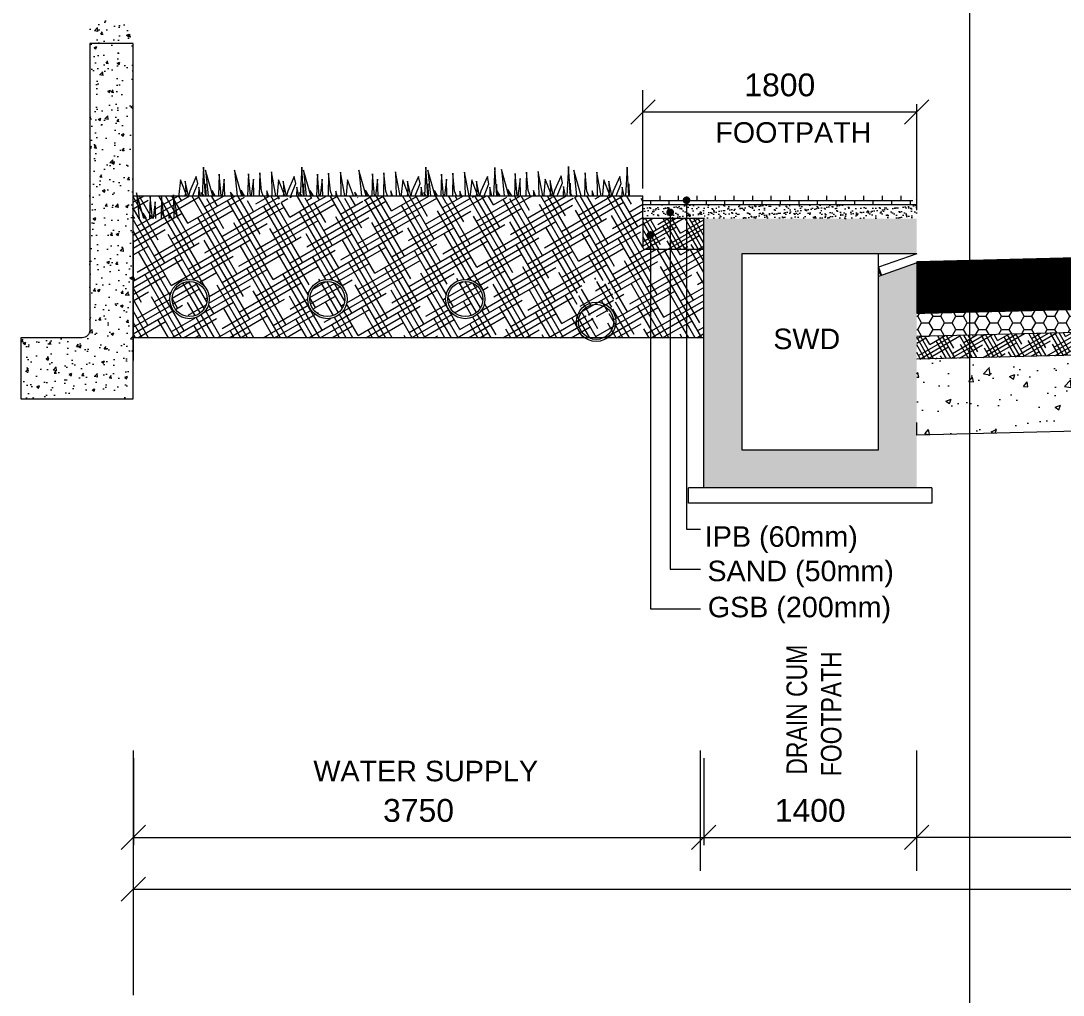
# Model space of a CAD drawing. Header units: inches. Extents: x 1863003 to 1881330, y 133141 to 515800.
# Drawn here: x 1863003 to 1869855, y 455937 to 462344 of the extents above; entities that cross this region are included whole.
import ezdxf

# ---------------------------------------------------------------- set-up
doc = ezdxf.new("R2010")
doc.units = ezdxf.units.IN
doc.header["$MEASUREMENT"] = 0
doc.layers.get('0').update_dxf_attribs({"color": 4, "linetype": 'ELEC_LINE', "lineweight": 13})
doc.layers.get('Defpoints').update_dxf_attribs({"lineweight": 13})
for name, color, linetype, lineweight in [('DIM', 7, 'Continuous', 13), ('DIMEN', 7, 'Continuous', 13), ('HATCH', 252, 'Continuous', 13)]:
    doc.layers.add(name, color=color, linetype=linetype, lineweight=lineweight)
doc.styles.add('ARIAL', font='arial.ttf')
doc.styles.get("Standard").update_dxf_attribs({"font": 'romans.shx'})
doc.linetypes.add('ELEC_LINE', pattern='A,12.7,-5.08,["EL",Standard,S=2.54,R=0,X=-2.54,Y=-1.27],-5.08', length=22.86)
doc.dimstyles.get("Standard").update_dxf_attribs({"dimtxt": 180, "dimasz": 160, "dimexe": 50, "dimexo": 50, "dimgap": 100, "dimtad": 1, "dimdec": 0, "dimzin": 0, "dimdsep": 46, "dimtxsty": 'ARIAL', "dimcen": 0.09, "dimclrd": 256, "dimclre": 256, "dimclrt": 256, "dimadec": 0, "dimazin": 0, "dimtm": 1e-09, "dimtfac": 1, "dimtdec": 0, "dimtofl": 0, "dimtmove": 0, "dimatfit": 3, "dimfxl": 0, "dimtolj": 1, "dimtzin": 0, "dimlwd": 9, "dimlwe": -1, "dimarcsym": 0})

# ---------------------------------------------------------------- blocks, each defined once
blk = doc.blocks.new('_Oblique')
at = {"color": 0, "linetype": 'ByBlock', "lineweight": -2}
blk.add_line((-0.5, -0.5), (0.5, 0.5), dxfattribs=at)
blk = doc.blocks.new('*D35')
at = {"layer": 'Defpoints', "color": 0, "ltscale": 0.02}
for p in [(1868892.303417261, 456973.8909957854), (1868892.303417261, 456973.8909957854), (1875892.303417261, 456973.8909957854)]:
    blk.add_point(p, dxfattribs=at)
at = {"layer": 'DIMEN', "lineweight": 9, "ltscale": 0.02}
blk.add_line((1875892.303417261, 456973.8909957854), (1868892.303417261, 456973.8909957854), dxfattribs=at)
at = {"layer": 'DIMEN', "lineweight": 9, "ltscale": 0.02, "xscale": 160, "yscale": 160, "zscale": 160, "rotation": 180}
blk.add_blockref('_Oblique', (1868892.303417261, 456973.8909957854), dxfattribs=at)
at = {"layer": 'DIMEN', "lineweight": 9, "ltscale": 0.02, "xscale": 160, "yscale": 160, "zscale": 160}
blk.add_blockref('_Oblique', (1875892.303417261, 456973.8909957854), dxfattribs=at)
at = {"layer": 'DIMEN', "ltscale": 0.02, "insert": (1872392.303417261, 457150.4769439436), "char_height": 150, "attachment_point": 5, "style": 'ARIAL'}
blk.add_mtext('\\A1;7000', dxfattribs=at)
blk = doc.blocks.new('*D36')
at = {"layer": 'Defpoints', "color": 0, "ltscale": 0.02}
for p in [(1867492.303417261, 456973.8909957854), (1868892.303417261, 456973.8909957854), (1868892.303417261, 456973.8909957854)]:
    blk.add_point(p, dxfattribs=at)
at = {"layer": 'DIMEN', "lineweight": 9, "ltscale": 0.02}
blk.add_line((1867492.303417261, 456973.8909957854), (1868892.303417261, 456973.8909957854), dxfattribs=at)
at = {"layer": 'DIMEN', "lineweight": 9, "ltscale": 0.02, "xscale": 160, "yscale": 160, "zscale": 160, "rotation": 180}
blk.add_blockref('_Oblique', (1867492.303417261, 456973.8909957854), dxfattribs=at)
at = {"layer": 'DIMEN', "lineweight": 9, "ltscale": 0.02, "xscale": 160, "yscale": 160, "zscale": 160}
blk.add_blockref('_Oblique', (1868892.303417261, 456973.8909957854), dxfattribs=at)
at = {"layer": 'DIMEN', "ltscale": 0.02, "insert": (1868192.303417261, 457150.4769439436), "char_height": 150, "attachment_point": 5, "style": 'ARIAL'}
blk.add_mtext('\\A1;1400', dxfattribs=at)
blk = doc.blocks.new('*D37')
at = {"layer": 'Defpoints', "color": 0, "ltscale": 0.02}
for p in [(1879742.303417261, 456633.6114051742), (1863742.303417261, 456456.0022646558), (1879742.303417261, 456456.0022646558)]:
    blk.add_point(p, dxfattribs=at)
at = {"layer": 'DIMEN', "ltscale": 0.02}
for p, q in [((1863742.303417261, 456506.0022646558), (1863742.303417261, 456683.6114051742)), ((1879742.303417261, 456506.0022646558), (1879742.303417261, 456683.6114051742))]:
    blk.add_line(p, q, dxfattribs=at)
at = {"layer": 'DIMEN', "lineweight": 9, "ltscale": 0.02}
blk.add_line((1863742.303417261, 456633.6114051742), (1879742.303417261, 456633.6114051742), dxfattribs=at)
at = {"layer": 'DIMEN', "lineweight": 9, "ltscale": 0.02, "xscale": 160, "yscale": 160, "zscale": 160, "rotation": 180}
blk.add_blockref('_Oblique', (1863742.303417261, 456633.6114051742), dxfattribs=at)
at = {"layer": 'DIMEN', "lineweight": 9, "ltscale": 0.02, "xscale": 160, "yscale": 160, "zscale": 160}
blk.add_blockref('_Oblique', (1879742.303417261, 456633.6114051742), dxfattribs=at)
at = {"layer": 'DIMEN', "ltscale": 0.02, "insert": (1872392.303417261, 456811.2205456926), "char_height": 150, "attachment_point": 5, "style": 'ARIAL'}
blk.add_mtext('\\A1;16000 ROW', dxfattribs=at)
blk = doc.blocks.new('*D41')
at = {"layer": 'Defpoints', "color": 0, "ltscale": 0.02}
for p in [(1863742.303417261, 457546.048508381), (1867492.303417261, 457546.048508381), (1867492.303417261, 456973.8909957854)]:
    blk.add_point(p, dxfattribs=at)
at = {"layer": 'DIMEN', "ltscale": 0.02}
for p, q in [((1863742.303417261, 457496.048508381), (1863742.303417261, 456923.8909957854)), ((1867492.303417261, 457496.048508381), (1867492.303417261, 456923.8909957854))]:
    blk.add_line(p, q, dxfattribs=at)
at = {"layer": 'DIMEN', "lineweight": 9, "ltscale": 0.02}
blk.add_line((1863742.303417261, 456973.8909957854), (1867492.303417261, 456973.8909957854), dxfattribs=at)
at = {"layer": 'DIMEN', "lineweight": 9, "ltscale": 0.02, "xscale": 160, "yscale": 160, "zscale": 160, "rotation": 180}
blk.add_blockref('_Oblique', (1863742.303417261, 456973.8909957854), dxfattribs=at)
at = {"layer": 'DIMEN', "lineweight": 9, "ltscale": 0.02, "xscale": 160, "yscale": 160, "zscale": 160}
blk.add_blockref('_Oblique', (1867492.303417261, 456973.8909957854), dxfattribs=at)
at = {"layer": 'DIMEN', "ltscale": 0.02, "insert": (1865617.303417261, 457150.5281035616), "char_height": 150, "attachment_point": 5, "style": 'ARIAL'}
blk.add_mtext('\\A1;3750', dxfattribs=at)
blk = doc.blocks.new('*D320')
at = {"layer": 'Defpoints', "color": 0, "ltscale": 0.02}
for p in [(1868892.303417261, 461745.4517869152), (1867092.303417261, 461644.8021707545), (1868892.303417261, 461644.8021707545)]:
    blk.add_point(p, dxfattribs=at)
at = {"layer": 'DIMEN', "ltscale": 0.02}
for p, q in [((1867092.303417261, 461694.8021707545), (1867092.303417261, 461795.4517869152)), ((1868892.303417261, 461694.8021707545), (1868892.303417261, 461795.4517869152))]:
    blk.add_line(p, q, dxfattribs=at)
at = {"layer": 'DIMEN', "lineweight": 9, "ltscale": 0.02}
blk.add_line((1867092.303417261, 461745.4517869152), (1868892.303417261, 461745.4517869152), dxfattribs=at)
at = {"layer": 'DIMEN', "lineweight": 9, "ltscale": 0.02, "xscale": 160, "yscale": 160, "zscale": 160, "rotation": 180}
blk.add_blockref('_Oblique', (1867092.303417261, 461745.4517869152), dxfattribs=at)
at = {"layer": 'DIMEN', "lineweight": 9, "ltscale": 0.02, "xscale": 160, "yscale": 160, "zscale": 160}
blk.add_blockref('_Oblique', (1868892.303417261, 461745.4517869152), dxfattribs=at)
at = {"layer": 'DIMEN', "ltscale": 0.02, "insert": (1867992.303417261, 461922.0377350734), "char_height": 150, "attachment_point": 5, "style": 'ARIAL'}
blk.add_mtext('\\A1;1800', dxfattribs=at)

msp = doc.modelspace()

# ---------------------------------------------------------------- hatches: boundary and pattern name
at = {"layer": 'DIM', "linetype": 'Continuous'}
h = msp.add_hatch(dxfattribs=at)
h.set_pattern_fill('AR-CONC')
h.set_pattern_definition([(49.99999999999999, (547.8073218106292, -51269.78152407659), (182.184668996004, -15.93908553890309), [19.05, -209.55]), (355, (547.8073218106292, -51269.78152407659), (-35.24342142496934, 191.0568452390351), [15.24, -167.64058417]), (100.4514447, (562.9893288107123, -51271.10977757658), (146.9412470903533, 175.1177519121951), [16.19000879999999, -178.0902445999999]), (46.18420000000001, (547.8073218106292, -51218.9815240766), (271.0790408921299, -42.04232793272715), [28.575, -314.325]), (96.63555760999992, (570.3972218106501, -51222.4850240766), (237.404134051503, 247.4261245977215), [24.28502314, -267.13560816]), (351.1841511700001, (547.8073218106292, -51218.9815240766), (237.404134064977, 247.4261245855326), [22.85996707, -251.45973192]), (21, (573.2073218105361, -51231.68152407662), (151.6143912691325, -102.2651981870876), [19.05, -209.55]), (326.0000000000001, (573.2073218105361, -51231.68152407662), (61.80202834764707, 184.1879661223193), [15.24, -167.64]), (71.45144499999999, (585.8418544107117, -51240.20362397662), (213.4164192787161, 81.92276888590524), [16.1900088, -178.0899376]), (37.50000000000001, (547.8073218106292, -51269.78152407659), (3.088603250591817, 84.55503887315311), [0, -165.608, 0, -170.18, 0, -168.275]), (7.499999999999999, (547.8073218106292, -51269.78152407659), (66.81966251030575, 100.1805748181195), [0, -97.02799999999999, 0, -161.798, 0, -64.135]), (327.5, (491.1653218106367, -51269.78152407659), (135.5905951668714, -5.728743992673444), [0, -63.5, 0, -198.12, 0, -262.89]), (317.5, (465.7653218107298, -51269.78152407659), (148.129181386018, 25.42649103333303), [0, -82.55, 0, -131.572, 0, -186.69])])
h.paths.add_polyline_path([(1863740.110739071, 460260.3739693505), (1863002.585460664, 460260.3739693505), (1863002.585460664, 459857.9517736696), (1863740.110739071, 459857.9517736696)])
h.paths.add_polyline_path([(1863740.110739071, 462344.3619757149), (1863455.641591342, 462344.3619757149), (1863455.641591342, 460260.3739693505), (1863740.110739071, 460260.3739693505)])
at = {"layer": 'DIM', "linetype": 'Continuous', "ltscale": 0.02}
h = msp.add_hatch(dxfattribs=at)
h.set_pattern_fill('HOUND', color=31, scale=600, angle=30, style=0)
h.set_pattern_definition([(29.99999999999999, (0, -51269.78152407659), (111.1538105676658, 107.4759526419164), [600, -300]), (120, (0, -51269.78152407659), (42.52404735808353, -148.6538105676658), [599.9999999999997, -299.9999999999998])])
h.paths.add_polyline_path([(1867492.303417261, 460842.8374554095), (1867102.303417261, 460842.8374554095, -0.4142135623730951), (1867092.303417261, 460852.8374554095), (1867092.303417261, 461051.8560232851), (1867092.303417261, 461194.2455415122), (1867015.527431767, 461194.2455415122), (1867015.349339976, 461190.7814047128), (1867014.583806465, 461194.2455415122), (1866986.2535397, 461194.2455415122), (1866985.728248405, 461175.7503944695), (1866960.072471217, 461194.2455415122), (1866906.269807504, 461194.2455415122), (1866907.660834026, 461190.7009281937), (1866896.486392586, 461194.2455415122), (1866781.795975475, 461194.2455415122), (1866777.765545248, 461166.2082460425), (1866768.241230892, 461194.2455415122), (1866740.885840826, 461194.2455415122), (1866740.952364679, 461180.1633285046), (1866733.25001325, 461194.2455415122), (1866677.158344511, 461194.2455415122), (1866676.734894209, 461173.3282195652), (1866667.50258883, 461194.2455415122), (1866648.274263253, 461194.2455415122), (1866635.673246163, 461151.9107595121), (1866634.485447559, 461194.2455415122), (1866547.495237845, 461194.2455415122), (1866549.01230822, 461187.0414319869), (1866546.965659947, 461194.2455415122), (1866500.823903665, 461194.2455415122), (1866502.493399678, 461178.0814790922), (1866491.049144818, 461194.2455415122), (1866252.12062531, 461194.2455415122), (1866251.908611272, 461190.1215691321), (1866250.997261854, 461194.2455415122), (1866217.270753801, 461194.2455415122), (1866216.645407021, 461172.2275093186), (1866186.102815131, 461194.2455415122), (1866122.052024995, 461194.2455415122), (1866123.708008951, 461190.0257637522), (1866110.405102475, 461194.2455415122), (1865973.868891628, 461194.2455415122), (1865969.070760406, 461160.8678088103), (1865957.732290934, 461194.2455415122), (1865925.166350379, 461194.2455415122), (1865925.245545442, 461177.4810022176), (1865916.076079456, 461194.2455415122), (1865849.300283337, 461194.2455415122), (1865848.796175836, 461169.3439677657), (1865837.805336098, 461194.2455415122), (1865814.914472316, 461194.2455415122), (1865799.913261494, 461143.8469915122), (1865798.499215537, 461194.2455415122), (1865694.939442068, 461194.2455415122), (1865696.745478229, 461185.6692206489), (1865694.30899219, 461194.2455415122), (1865639.37832995, 461194.2455415122), (1865641.365825203, 461175.00261006), (1865627.741712274, 461194.2455415122), (1865359.061295084, 461194.2455415122), (1865359.427165885, 461180.8883427854), (1865358.536415367, 461194.2455415122), (1865307.882807811, 461194.2455415122), (1865306.91342684, 461175.3897129452), (1865302.74651038, 461194.2455415122), (1865261.108982351, 461194.2455415122), (1865259.895821172, 461151.5309665272), (1865200.643758133, 461194.2455415122), (1865128.52949386, 461194.2455415122), (1865135.979290412, 461175.2619724387), (1865076.133332086, 461194.2455415122), (1865002.318712735, 461194.2455415122), (1865001.940643139, 461187.7645905971), (1865000.726175959, 461194.2455415122), (1864938.113930837, 461194.2455415122), (1864929.796292351, 461136.3846991828), (1864910.140871168, 461194.2455415122), (1864871.193980069, 461194.2455415122), (1864871.3626724, 461158.5356237258), (1864851.830917261, 461194.2455415122), (1864770.37272608, 461194.2455415122), (1864769.430179591, 461147.6862444567), (1864748.88024257, 461194.2455415122), (1864728.230366942, 461194.2455415122), (1864704.252960469, 461113.6902761186), (1864701.992799268, 461194.2455415122), (1864617.577898514, 461194.2455415122), (1864617.232230027, 461184.1704368021), (1864611.132666364, 461194.2455415122), (1864561.475055241, 461194.2455415122), (1864566.695916116, 461169.4532483009), (1864559.652560666, 461194.2455415122), (1864488.826794387, 461194.2455415122), (1864492.856378748, 461155.2311008491), (1864465.23391661, 461194.2455415122), (1864351.617467476, 461194.2455415122), (1864351.91502061, 461183.3824818472), (1864351.190596558, 461194.2455415122), (1864300.242438473, 461194.2455415122), (1864299.401281564, 461177.883852007), (1864295.785540519, 461194.2455415122), (1864253.5259996, 461194.2455415122), (1864252.383675896, 461154.0251055891), (1864196.591389408, 461194.2455415122), (1863740.110739071, 461194.2455415122), (1863740.110739071, 460260.3739693505), (1867492.303417261, 460260.3739693505)])
h.paths.add_polyline_path([(1865147.527021422, 460514.7696857449, -1), (1864889.086227932, 460514.7696857449, -1)], flags=16)
h.paths.add_polyline_path([(1865133.522957505, 460514.7696857449, -1), (1864903.090291849, 460514.7696857449, -1)], flags=0)
h.paths.add_polyline_path([(1866053.902336172, 460514.7696857449, -1), (1865795.461542682, 460514.7696857449, -1)], flags=16)
h.paths.add_polyline_path([(1866039.898272255, 460514.7696857449, -1), (1865809.4656066, 460514.7696857449, -1)], flags=0)
h.paths.add_polyline_path([(1864241.151706672, 460514.7696857449, -1), (1863982.710913182, 460514.7696857449, -1)], flags=16)
h.paths.add_polyline_path([(1864227.147642754, 460514.7696857449, -1), (1863996.714977099, 460514.7696857449, -1)], flags=0)
h.paths.add_polyline_path([(1866914.155244723, 460514.7696857449, -1), (1866655.714451234, 460514.7696857449, -1)], flags=16)
h.paths.add_polyline_path([(1866900.151180806, 460514.7696857449, -1), (1866669.718515151, 460514.7696857449, -1)], flags=0)
at = {"layer": 'DIM', "linetype": 'Continuous'}
h = msp.add_hatch(dxfattribs=at)
h.set_pattern_fill('AR-BRSTD', scale=0.6)
h.set_pattern_definition([(0, (0, -51127.39200584946), (0, 40.64508), []), (90, (0, -51127.39200584946), (-60.95999999999999, 40.64508), [40.64508, -40.64508])])
h.paths.add_polyline_path([(1868892.302093171, 461134.2455415122), (1868842.302093171, 461194.2455415122), (1867092.303417261, 461194.2455415122), (1867092.303417261, 461134.2455415122)])
h = msp.add_hatch(dxfattribs=at)
h.set_pattern_fill('AR-SAND')
h.set_pattern_definition([(37.50000000000001, (0, -51127.39200584946), (-1.600031295984046, 48.94132373293424), [0, -38.608, 0, -43.18, 0, -41.275]), (7.499999999999999, (0, -51127.39200584946), (44.95232831380027, 71.68251005683543), [0, -20.828, 0, -34.798, 0, -13.335]), (327.5, (-31.24200000008568, -51127.39200584946), (79.0992370241458, 0.1437184678545762), [0, -12.7, 0, -45.72, 0, -59.69]), (317.5, (-31.24200000008568, -51127.39200584946), (76.35564524722972, 22.29293232572163), [0, -6.35, 0, -29.972, 0, -34.29])])
h.paths.add_polyline_path([(1868892.302093171, 461044.2455415122), (1868892.302093171, 461134.2455415122), (1867092.303417261, 461134.2455415122), (1867092.303417261, 461044.2455415122)])
at = {"layer": 'DIM', "linetype": 'Continuous', "ltscale": 0.02}
h = msp.add_hatch(dxfattribs=at)
h.set_pattern_fill('HOUND', color=130, scale=400, angle=30, style=0)
h.set_pattern_definition([(29.99999999999999, (0, -51127.39200584946), (74.10254037844388, 71.65063509461096), [400, -200]), (120, (0, -51127.39200584946), (28.34936490538902, -99.10254037844388), [399.9999999999996, -199.9999999999998])])
h.paths.add_polyline_path([(1867492.303417261, 460844.2455415123), (1867492.303417261, 461044.2455415122), (1867092.303417261, 461044.2455415122), (1867092.303417261, 461015.4084112416), (1867092.303417261, 460844.2455415122)])
at = {"layer": 'DIM', "linetype": 'Continuous'}
h = msp.add_hatch(dxfattribs=at)
h.set_pattern_fill('AR-CONC', scale=10)
h.set_pattern_definition([(49.99999999999999, (0, -51419.78152407659), (71.72601826007535, -6.275213498259511), [7.5, -82.5]), (355, (0, -51419.78152407659), (-13.8751333613, 75.21921337000119), [6, -66]), (100.45144446, (5.9771681, -51420.3044584766), (57.8508846727112, 68.94399909686294), [6.374019199999995, -70.11421119999993]), (46.18420000000001, (0, -51399.78152407659), (106.7241330671572, -16.55192807930765), [11.25, -123.75]), (96.63563549, (8.8936745, -51401.16085477662), (93.46619456742283, 97.41186007745505), [9.5610342, -105.171376]), (351.1841639899999, (0, -51399.78152407659), (93.46619450547732, 97.41186002699902), [9, -99.0000001]), (21, (10, -51404.78152407659), (59.69070521184616, -40.26188906653388), [7.5, -82.5]), (326.0000000000001, (10, -51404.78152407659), (24.33153319215817, 72.5150045046853), [6, -66]), (71.45144474, (14.9742254, -51408.13668147661), (84.02223767299711, 32.25311528063538), [6.374019000000001, -70.1142112]), (37.50000000000001, (0, -51419.78152407659), (1.215985531729067, 33.28938538313115), [0, -65.19999999999999, 0, -67, 0, -66.25]), (7.499999999999999, (0, -51419.78152407659), (26.30695374421486, 39.44117118823603), [0, -38.2, 0, -63.7, 0, -25.25]), (327.5, (-22.3, -51419.78152407659), (53.3822436172409, -2.255487173437976), [0, -25, 0, -78, 0, -103.5]), (317.5, (-32.3, -51419.78152407659), (58.31861693423862, 10.01049823323177), [0, -32.5, 0, -51.8, 0, -73.5])])
edge = h.paths.add_edge_path()
edge.add_line((1876142.303417261, 460663.6200485541), (1875892.303417261, 460751.8560232851))
edge.add_line((1875892.303417261, 460751.8560232851), (1875892.303417261, 459272.3179709026))
edge.add_line((1875892.303417261, 459272.3179709026), (1877292.303417261, 459272.3179709026))
edge.add_line((1877292.303417261, 459272.3179709026), (1877292.303417261, 460891.8560232851))
edge.add_arc((1877459.64968594, 460965.315253007), 182.7594924270713, 166.0201188885562, 203.6998144573978, ccw=False)
edge.add_line((1877282.303417261, 461009.4665050579), (1875902.303417261, 461009.4665050579))
edge.add_arc((1875724.957148584, 460965.3152530061), 182.7594924245774, -23.699814457440596, 13.979881111921088, ccw=False)
edge.add_line((1875892.303417261, 460891.8560232851), (1875892.303417261, 460811.9300666094))
edge.add_line((1875892.303417261, 460811.9300666094), (1877042.303417261, 460811.9300666094))
edge.add_line((1877042.303417261, 460811.9300666094), (1877042.303417261, 459522.3179709026))
edge.add_line((1877042.303417261, 459522.3179709026), (1876142.303417261, 459522.3179709026))
edge.add_line((1876142.303417261, 459522.3179709026), (1876142.303417261, 460663.6200485541))
edge = h.paths.add_edge_path()
edge.add_line((1868892.303417261, 460751.8560232851), (1868642.303417261, 460663.6200485541))
edge.add_line((1868642.303417261, 460663.6200485541), (1868642.303417261, 459522.3179709026))
edge.add_line((1868642.303417261, 459522.3179709026), (1867742.303417261, 459522.3179709026))
edge.add_line((1867742.303417261, 459522.3179709026), (1867742.303417261, 460811.9300666094))
edge.add_line((1867742.303417261, 460811.9300666094), (1868892.303417261, 460811.9300666094))
edge.add_line((1868892.303417261, 460811.9300666094), (1868892.303417261, 460891.8560232851))
edge.add_arc((1869099.940649027, 460982.0043163581), 226.3623969641322, 164.0402062105401, 203.4686763534831, ccw=False)
edge.add_line((1868882.303417261, 461044.2455415122), (1867502.303417261, 461044.2455415122))
edge.add_arc((1867284.666185495, 460982.0043163581), 226.3623969641368, -23.46867635348309, 15.959793789459923, ccw=False)
edge.add_line((1867492.303417261, 460891.8560232851), (1867492.303417261, 459272.3179709026))
edge.add_line((1867492.303417261, 459272.3179709026), (1868892.303417261, 459272.3179709026))
edge.add_line((1868892.303417261, 459272.3179709026), (1868892.303417261, 460751.8560232851))
h = msp.add_hatch(dxfattribs=at)
h.set_pattern_fill('AR-CONC', scale=10)
h.set_pattern_definition([(49.99999999999999, (0, 322795.8666822137), (71.72601826007535, -6.275213498259511), [7.5, -82.5]), (355, (0, 322795.8666822137), (-13.8751333613, 75.21921337000119), [6, -66]), (100.45144446, (5.9771681, 322795.3437478137), (57.8508846727112, 68.94399909686294), [6.374019199999998, -70.11421119999997]), (46.18420000000001, (0, 322815.8666822137), (106.7241330671572, -16.55192807930765), [11.25, -123.75]), (96.63563549, (8.8936745, 322814.4873515138), (93.46619456742283, 97.41186007745505), [9.5610342, -105.171376]), (351.1841639899999, (0, 322815.8666822137), (93.46619450547732, 97.41186002699902), [9, -99.0000001]), (21, (10, 322810.8666822137), (59.69070521184616, -40.26188906653388), [7.5, -82.5]), (326.0000000000001, (10, 322810.8666822137), (24.33153319215817, 72.5150045046853), [6, -66]), (71.45144474, (14.9742254, 322807.5115248137), (84.02223767299711, 32.25311528063538), [6.374019000000001, -70.1142112]), (37.50000000000001, (0, 322795.8666822137), (1.215985531729067, 33.28938538313115), [0, -65.19999999999999, 0, -67, 0, -66.25]), (7.499999999999999, (0, 322795.8666822137), (26.30695374421486, 39.44117118823603), [0, -38.2, 0, -63.7, 0, -25.25]), (327.5, (-22.3, 322795.8666822137), (53.3822436172409, -2.255487173437976), [0, -25, 0, -78, 0, -103.5]), (317.5, (-32.3, 322795.8666822137), (58.31861693423862, 10.01049823323177), [0, -32.5, 0, -51.8, 0, -73.5])])
h.paths.add_polyline_path([(1867742.303417261, 460811.9300666094), (1868892.302093171, 460811.9300666094), (1868892.302093171, 461044.2455415122), (1867492.303417261, 461044.2455415122), (1867492.303417261, 459272.3179709026), (1868892.302093171, 459272.3179709026), (1868892.302093171, 460751.8555559557), (1868642.303417261, 460663.6200485541), (1868642.303417261, 459522.3179709026), (1867742.303417261, 459522.3179709026)])
at = {"layer": 'DIM', "linetype": 'Continuous', "ltscale": 0.02}
h = msp.add_hatch(dxfattribs=at)
h.set_pattern_fill('HONEY', color=31, scale=400, style=0)
h.set_pattern_definition([(0, (0, -51419.78152407659), (75, 43.30127018922193), [50, -100]), (120, (0, -51419.78152407659), (-74.99999999999997, 43.30127018922194), [49.99999999999999, -99.99999999999997]), (59.99999999999999, (0, -51419.78152407659), (1.665334536937735e-14, 86.60254037844388), [-100, 50])])
h.paths.add_polyline_path([(1868892.303417261, 460419.3601911056), (1872392.303417261, 460506.8933623135), (1872392.303417261, 460356.8464590991), (1868892.303417261, 460269.3132878913)])
h = msp.add_hatch(dxfattribs=at)
h.set_pattern_fill('HOUND', color=130, scale=400, angle=30, style=0)
h.set_pattern_definition([(29.99999999999999, (0, -51419.78152407659), (74.10254037844388, 71.65063509461096), [400, -200]), (120, (0, -51419.78152407659), (28.34936490538902, -99.10254037844388), [399.9999999999999, -199.9999999999999])])
h.paths.add_polyline_path([(1868892.303417261, 460269.3132878913), (1872392.303417261, 460356.8464590991), (1872392.303417261, 460206.7995558848), (1868892.303417261, 460119.266384677)])
h = msp.add_hatch(dxfattribs=at)
h.set_pattern_fill('AR-CONC', scale=50, style=0)
h.set_pattern_definition([(49.99999999999999, (0, -51419.78152407659), (358.6300913003767, -31.37606749129755), [37.5, -412.5]), (355, (0, -51419.78152407659), (-69.3756668065, 376.0960668500059), [30, -330]), (100.45144446, (29.8858405, -51422.3961960766), (289.254423363556, 344.7199954843147), [31.87009599999999, -350.5710559999999]), (46.18420000000001, (0, -51319.78152407659), (533.6206653357862, -82.75964039653827), [56.25, -618.75]), (96.63563549, (44.4683725, -51326.67817757659), (467.3309728371142, 487.0593003872752), [47.805171, -525.8568799999999]), (351.1841639899999, (0, -51319.78152407659), (467.3309725273866, 487.0593001349951), [45, -495.0000004999999]), (21, (50, -51344.78152407659), (298.4535260592309, -201.3094453326694), [37.5, -412.5]), (326.0000000000001, (50, -51344.78152407659), (121.6576659607909, 362.5750225234265), [30, -330]), (71.45144474, (74.871127, -51361.55731107659), (420.1111883649855, 161.2655764031769), [31.870095, -350.571056]), (37.50000000000001, (0, -51419.78152407659), (6.079927658645334, 166.4469269156558), [0, -326, 0, -335, 0, -331.25]), (7.499999999999999, (0, -51419.78152407659), (131.5347687210743, 197.2058559411801), [0, -191, 0, -318.5, 0, -126.25]), (327.5, (-111.5, -51419.78152407659), (266.9112180862045, -11.27743586718988), [0, -125, 0, -390, 0, -517.5]), (317.5, (-161.5, -51419.78152407659), (291.5930846711931, 50.05249116615887), [0, -162.5, 0, -259, 0, -367.5])])
h.paths.add_polyline_path([(1868892.303417261, 460119.266384677), (1872392.303417261, 460206.7995558848), (1872392.303417261, 459706.6432118373), (1868892.303417261, 459619.1100406294)])
at = {"layer": 'HATCH', "linetype": 'Continuous', "ltscale": 0.02}
h = msp.add_hatch(dxfattribs=at)
h.set_pattern_fill('ANSI31', color=141, scale=10)
h.set_pattern_definition([(45, (0, -51419.78152407659), (-0.8838834764831844, 0.8838834764831844), [])])
h.paths.add_polyline_path([(1868892.303417261, 460751.8560232851), (1868892.303417261, 460759.4665050579), (1872392.303417261, 460846.9996762658), (1872392.303417261, 460506.8933623135), (1868892.303417261, 460419.3601911056)])

# ---------------------------------------------------------------- linework, layer by layer
at = {"color": 8, "linetype": 'Continuous', "ltscale": 0.02}
msp.add_xline((1869242.303417261, 502880.9297705453), (0, 1), dxfattribs=at)
at = {"color": 66, "linetype": 'Continuous', "lineweight": 9, "ltscale": 0.25, "flags": 128}
for points in [[(1864216.716389287, 461194.2455415122), (1864204.203948684, 461381.8751328026), (1864194.55788329, 461194.2455415122)], [(1864264.379997848, 461194.2455415122), (1864216.714110015, 461362.0273147997), (1864234.043355241, 461194.2455415122)], [(1864320.287575852, 461194.2455415122), (1864307.142093614, 461335.9058772082), (1864302.281844977, 461194.2455415122)], [(1864456.175569456, 461194.2455415122), (1864408.155395963, 461363.2743843306), (1864425.613444057, 461194.2455415122)], [(1864511.844584597, 461194.2455415122), (1864498.583379562, 461337.1529467392), (1864493.680345003, 461194.2455415122)], [(1864596.731254846, 461194.2455415122), (1864584.409627187, 461224.7355142819), (1864572.740444164, 461344.4146887228), (1864569.70041969, 461194.2455415122)], [(1864679.306750797, 461194.2455415122), (1864650.069346024, 461350.2696716082), (1864653.131765737, 461194.2455415122)], [(1864861.450089187, 461194.2455415122), (1864848.937648583, 461381.8751328026), (1864839.29158319, 461194.2455415122)], [(1864909.113697747, 461194.2455415122), (1864861.447809914, 461362.0273147997), (1864878.77705514, 461194.2455415122)], [(1864965.021275751, 461194.2455415122), (1864951.875793513, 461335.9058772082), (1864947.015544876, 461194.2455415122)], [(1865049.519702246, 461194.2455415122), (1865037.702041139, 461223.488444751), (1865026.032858116, 461343.1676191918), (1865023.01807932, 461194.2455415122)], [(1865132.365476045, 461194.2455415122), (1865103.361759975, 461349.0226020772), (1865106.399702383, 461194.2455415122)], [(1865272.976824596, 461194.2455415122), (1865224.956651102, 461363.2743843306), (1865242.414699197, 461194.2455415122)], [(1865328.645839737, 461194.2455415122), (1865315.384634702, 461337.1529467392), (1865310.481600143, 461194.2455415122)], [(1865413.532509986, 461194.2455415122), (1865401.210882327, 461224.7355142819), (1865389.541699304, 461344.4146887228), (1865386.50167483, 461194.2455415122)], [(1865496.108005936, 461194.2455415122), (1865466.870601163, 461350.2696716082), (1865469.933020877, 461194.2455415122)], [(1865678.251344326, 461194.2455415122), (1865665.738903723, 461381.8751328026), (1865656.092838329, 461194.2455415122)], [(1865725.914952887, 461194.2455415122), (1865678.249065054, 461362.0273147997), (1865695.57831028, 461194.2455415122)], [(1865781.822530891, 461194.2455415122), (1865768.677048653, 461335.9058772082), (1865763.816800016, 461194.2455415122)], [(1865866.320957386, 461194.2455415122), (1865854.503296279, 461223.488444751), (1865842.834113256, 461343.1676191918), (1865839.81933446, 461194.2455415122)], [(1865949.166731185, 461194.2455415122), (1865920.163015115, 461349.0226020772), (1865923.200957523, 461194.2455415122)], [(1866131.460595045, 461194.2455415122), (1866119.031317674, 461380.6280632718), (1866109.449364312, 461194.2455415122)], [(1866211.204899132, 461194.2455415122), (1866162.05529152, 461367.249941442), (1866179.923952774, 461194.2455415122)], [(1866266.113395103, 461194.2455415122), (1866252.483275119, 461341.1285038505), (1866247.443842493, 461194.2455415122)], [(1866352.237755133, 461194.2455415122), (1866338.309522745, 461228.7110713933), (1866326.640339722, 461348.3902458341), (1866323.519834063, 461194.2455415122)], [(1866433.951627098, 461194.2455415122), (1866403.969241581, 461354.2452287195), (1866407.109692971, 461194.2455415122)], [(1866615.615102426, 461194.2455415122), (1866602.83754414, 461385.8506899141), (1866592.98709476, 461194.2455415122)], [(1866685.64115664, 461194.2455415122), (1866637.699648806, 461362.9974847597), (1866655.129097486, 461194.2455415122)], [(1866735.959411512, 461194.2455415122), (1866723.749684688, 461224.458614711), (1866712.080501665, 461344.1377891519), (1866709.046082747, 461194.2455415122)], [(1866818.594920011, 461194.2455415122), (1866789.409403525, 461349.9927720373), (1866792.466388292, 461194.2455415122)], [(1867000.771681106, 461194.2455415122), (1866988.277706084, 461381.5982332318), (1866978.645876139, 461194.2455415122)], [(1864092.973817118, 461194.2455415122), (1864051.912051898, 461298.8791178712), (1864042.384910905, 461201.5015354631), (1864041.961628776, 461194.2455415122)], [(1864132.636800493, 461194.2455415122), (1864165.53099847, 461274.5913962517), (1864155.633108559, 461321.4493979425), (1864112.705256584, 461224.8752481496), (1864104.055057443, 461193.458075356), (1864083.341367147, 461290.2317840341), (1864086.413076803, 461222.9000536022), (1864081.708551057, 461194.2455415122)], [(1864214.399180267, 461228.9931175708), (1864215.909433318, 461271.7744358801), (1864218.033049152, 461194.2455415122)], [(1864342.738358642, 461194.2455415122), (1864339.701219114, 461302.493387062), (1864325.419746727, 461194.2455415122)], [(1864534.214633962, 461194.2455415122), (1864531.142505062, 461303.7404565929), (1864516.696502942, 461194.2455415122)], [(1864737.707517017, 461194.2455415122), (1864696.645751797, 461298.8791178712), (1864687.118610804, 461201.5015354631), (1864686.695328675, 461194.2455415122)], [(1864777.370500392, 461194.2455415122), (1864810.26469837, 461274.5913962517), (1864800.366808458, 461321.4493979425), (1864757.438956484, 461224.8752481496), (1864748.788757342, 461193.458075356), (1864728.075067046, 461290.2317840341), (1864731.146776702, 461222.9000536022), (1864726.442250956, 461194.2455415122)], [(1864859.132880166, 461228.9931175708), (1864860.643133217, 461271.7744358801), (1864862.766749051, 461194.2455415122)], [(1864987.472058541, 461194.2455415122), (1864984.434919014, 461302.493387062), (1864970.153446626, 461194.2455415122)], [(1865190.510538576, 461194.2455415122), (1865149.938165748, 461297.6320483403), (1865140.411024755, 461200.2544659321), (1865140.060491067, 461194.2455415122)], [(1865351.015889101, 461194.2455415122), (1865347.943760202, 461303.7404565929), (1865333.497758082, 461194.2455415122)], [(1865554.508772157, 461194.2455415122), (1865513.447006937, 461298.8791178712), (1865503.919865943, 461201.5015354631), (1865503.496583814, 461194.2455415122)], [(1865594.171755532, 461194.2455415122), (1865627.065953509, 461274.5913962517), (1865617.168063598, 461321.4493979425), (1865574.240211623, 461224.8752481496), (1865565.590012482, 461193.458075356), (1865544.876322186, 461290.2317840341), (1865547.948031842, 461222.9000536022), (1865543.243506096, 461194.2455415122)], [(1865675.934135305, 461228.9931175708), (1865677.444388357, 461271.7744358801), (1865679.568004191, 461194.2455415122)], [(1865804.273313681, 461194.2455415122), (1865801.236174153, 461302.493387062), (1865786.954701766, 461194.2455415122)], [(1866007.311793716, 461194.2455415122), (1865966.739420888, 461297.6320483403), (1865957.212279895, 461200.2544659321), (1865956.861746207, 461194.2455415122)], [(1866047.974729141, 461194.2455415123), (1866080.358367461, 461273.3443267208), (1866070.46047755, 461320.2023284115), (1866027.532625575, 461223.6281786187), (1866018.882426434, 461192.2110058251), (1865998.168736137, 461288.9847145031), (1866001.240445794, 461221.6529840712), (1865996.740665139, 461194.2455415122)], [(1866129.226549257, 461227.7460480399), (1866130.736802309, 461270.5273663491), (1866132.826259309, 461194.2455415122)], [(1866288.226072817, 461194.2455415122), (1866285.042400619, 461307.7160137043), (1866270.071890979, 461194.2455415122)], [(1866493.167556062, 461194.2455415122), (1866450.545647354, 461302.8546749826), (1866441.018506361, 461205.4770925745), (1866440.363308069, 461194.2455415122)], [(1866529.64277293, 461194.2455415122), (1866564.164593927, 461278.5669533631), (1866554.266704016, 461325.4249550538), (1866511.338852041, 461228.8508052611), (1866502.6886529, 461197.4336324674), (1866481.974962603, 461294.2073411454), (1866485.04667226, 461226.8756107135), (1866479.689435669, 461194.2455415122)], [(1866613.032775723, 461232.9686746822), (1866614.543028775, 461275.7499929914), (1866616.775540216, 461194.2455415122)], [(1866876.938909732, 461194.2455415122), (1866835.985809298, 461298.6022183002), (1866826.458668305, 461201.2246358922), (1866826.051539254, 461194.2455415122)], [(1866916.823922663, 461194.2455415122), (1866949.604755871, 461274.3144966807), (1866939.706865959, 461321.1724983716), (1866896.779013984, 461224.5983485787), (1866888.128814843, 461193.181175785), (1866867.415124547, 461289.9548844631), (1866870.486834203, 461222.6231540312), (1866865.827770098, 461194.2455415122)], [(1866998.472937667, 461228.7162179998), (1866999.983190718, 461271.4975363092), (1867002.099221918, 461194.2455415122)], [(1863811.441869557, 461044.2455415122), (1863763.421696063, 461213.2743843306), (1863780.879744158, 461044.2455415122)], [(1863951.997554947, 461044.2455415122), (1863939.675927288, 461074.7355142819), (1863928.006744265, 461194.4146887228), (1863924.966719791, 461044.2455415122)], [(1864034.573050897, 461044.2455415122), (1864005.335646125, 461200.2696716082), (1864008.398065838, 461044.2455415122)], [(1864184.6818548, 461194.2455415122), (1864172.162673142, 461250.8964356342), (1864170.553698557, 461194.2455415122)], [(1864205.26936744, 461194.2455415122), (1864190.021868256, 461215.781371635), (1864193.218071349, 461194.2455415122)], [(1864281.09914117, 461194.2455415122), (1864260.024506602, 461229.0560889102), (1864267.35505176, 461194.2455415122)], [(1864397.593586228, 461194.2455415122), (1864381.463154204, 461217.028441166), (1864384.84443897, 461194.2455415122)], [(1864473.295414804, 461194.2455415122), (1864451.465792549, 461230.3031584411), (1864459.058950627, 461194.2455415122)], [(1864629.927903597, 461194.2455415122), (1864619.293321594, 461225.55119845), (1864619.44120836, 461194.2455415122)], [(1864829.415554699, 461194.2455415122), (1864816.896373041, 461250.8964356342), (1864815.287398456, 461194.2455415122)], [(1864850.00306734, 461194.2455415122), (1864834.755568156, 461215.781371635), (1864837.951771248, 461194.2455415122)], [(1864925.832841069, 461194.2455415122), (1864904.758206501, 461229.0560889102), (1864912.088751659, 461194.2455415122)], [(1865082.796686024, 461194.2455415122), (1865072.585735546, 461224.3041289191), (1865072.727731201, 461194.2455415122)], [(1865214.394841368, 461194.2455415122), (1865198.264409344, 461217.028441166), (1865201.64569411, 461194.2455415122)], [(1865290.096669943, 461194.2455415122), (1865268.267047689, 461230.3031584411), (1865275.860205767, 461194.2455415122)], [(1865446.729158737, 461194.2455415122), (1865436.094576734, 461225.55119845), (1865436.242463499, 461194.2455415122)], [(1865646.216809839, 461194.2455415122), (1865633.69762818, 461250.8964356342), (1865632.088653596, 461194.2455415122)], [(1865666.804322479, 461194.2455415122), (1865651.556823295, 461215.781371635), (1865654.753026388, 461194.2455415122)], [(1865742.634096209, 461194.2455415122), (1865721.559461641, 461229.0560889102), (1865728.890006799, 461194.2455415122)], [(1865899.597941164, 461194.2455415122), (1865889.386990686, 461224.3041289191), (1865889.528986341, 461194.2455415122)], [(1866099.233636084, 461194.2455415122), (1866086.990042132, 461249.6493661033), (1866085.416486286, 461194.2455415122)], [(1866154.308200488, 461194.2455415121), (1866135.363049761, 461221.0039982774), (1866139.334359981, 461194.2455415122)], [(1866229.60215023, 461194.2455415122), (1866205.365688107, 461234.2787155525), (1866213.796035, 461194.2455415122)], [(1866385.178302299, 461194.2455415122), (1866373.193217152, 461229.5267555615), (1866373.359884302, 461194.2455415122)], [(1866584.194001645, 461194.2455415122), (1866570.796268598, 461254.8719927457), (1866569.074381933, 461194.2455415122)], [(1866626.941792485, 461194.2455415122), (1866611.007407048, 461216.7515415951), (1866614.347596242, 461194.2455415122)], [(1866769.173897869, 461194.2455415122), (1866758.633379095, 461225.2742988791), (1866758.779957797, 461194.2455415122)], [(1866968.69442065, 461194.2455415122), (1866956.236430542, 461250.6195360633), (1866954.635320341, 461194.2455415122)], [(1863867.110884698, 461044.2455415122), (1863853.849679663, 461187.1529467392), (1863848.946645104, 461044.2455415122)], [(1863889.480934063, 461044.2455415122), (1863886.408805163, 461153.7404565929), (1863871.962803043, 461044.2455415122)], [(1863752.859886329, 461044.2455415122), (1863736.729454305, 461067.028441166), (1863740.110739071, 461044.2455415122)], [(1863828.561714904, 461044.2455415122), (1863806.73209265, 461080.3031584411), (1863814.325250728, 461044.2455415122)], [(1863985.194203698, 461044.2455415122), (1863974.559621695, 461075.55119845), (1863974.70750846, 461044.2455415122)]]:
    msp.add_lwpolyline(points, dxfattribs=at)
at = {"color": 7, "linetype": 'Continuous', "ltscale": 0.02, "const_width": 0.2}
msp.add_lwpolyline([(1867092.303417261, 461194.2455415122), (1868842.302093171, 461194.2455415122, -0.4142135623730951), (1868892.302093171, 461144.2455415122), (1868892.302093171, 459272.3179709026)], format="xyb", dxfattribs=at)
at = {"color": 7, "linetype": 'Continuous', "ltscale": 0.02}
for points in [[(1867092.303417261, 461051.8560232851), (1867092.303417261, 461194.2455415122)], [(1867492.303417261, 459272.3179709026), (1867492.303417261, 461044.2455415122)], [(1867742.303417261, 460811.9300666094), (1867742.303417261, 459522.3179709026), (1868642.303417261, 459522.3179709026), (1868642.303417261, 460811.9300666094)], [(1868892.303417261, 460811.9300666094), (1867742.303417261, 460811.9300666094)], [(1867392.303417261, 459172.3179709026), (1867392.303417261, 459272.3179709026)], [(1868992.303417261, 459272.3179709026), (1867392.303417261, 459272.3179709026)], [(1868992.303417261, 459272.3179709026), (1868992.303417261, 459172.3179709026)], [(1868992.303417261, 459172.3179709026), (1867392.303417261, 459172.3179709026)]]:
    msp.add_lwpolyline(points, dxfattribs=at)
at = {"color": 7, "linetype": 'Continuous', "ltscale": 0.02, "const_width": 0.2}
msp.add_lwpolyline([(1868892.302093171, 461044.2455415122), (1867092.303417261, 461044.2455415122)], dxfattribs=at)
at = {"color": 6, "linetype": 'Continuous', "ltscale": 0.02}
for points in [[(1872392.303417261, 460846.9996762658), (1868892.303417261, 460759.4665050579)], [(1872392.303417261, 460506.8933623135), (1868892.303417261, 460419.3601911056)], [(1872392.303417261, 460356.8464590991), (1868892.303417261, 460269.3132878913)], [(1872392.303417261, 460206.7995558848), (1868892.303417261, 460119.266384677)], [(1872404.804247144, 459706.9558510608), (1868892.303417261, 459619.1100406294), (1868892.303417261, 459701.8560232851)]]:
    msp.add_lwpolyline(points, dxfattribs=at)
at = {"color": 8, "linetype": 'Continuous', "ltscale": 0.02}
for points in [[(1863742.303417261, 455936.5150633021), (1863742.303417261, 457546.048508381)], [(1867471.612371914, 456753.6886168541), (1867471.612371914, 457546.048508381)], [(1868892.303417261, 456753.6886168541), (1868892.303417261, 457546.048508381)]]:
    msp.add_lwpolyline(points, dxfattribs=at)
at = {"layer": 'DIM', "color": 7, "linetype": 'Continuous'}
for points in [[(1863740.110739071, 460110.3739693505), (1863740.110739071, 462194.3619757149), (1863455.641591342, 462194.3619757149), (1863455.641591342, 460310.3739693505, -0.4142135623730951), (1863405.641591342, 460260.3739693505), (1863002.585460664, 460260.3739693505), (1863002.585460664, 459857.9517736696), (1863740.110739071, 459857.9517736696), (1863740.110739071, 460260.3739693505)], [(1867092.303417261, 461051.8560232851), (1867092.303417261, 460852.8374554095, 0.4142135623730951), (1867102.303417261, 460842.8374554095), (1867492.303417261, 460842.8374554095)]]:
    msp.add_lwpolyline(points, format="xyb", dxfattribs=at)
at = {"layer": 'DIM', "color": 8, "linetype": 'Continuous'}
for points in [[(1867092.303417261, 461241.7224388064), (1867092.303417261, 461887.8413051423)], [(1868892.303417261, 461099.6577286596), (1868892.303417261, 461745.7765949955)]]:
    msp.add_lwpolyline(points, dxfattribs=at)
at = {"layer": 'DIM', "color": 7, "linetype": 'Continuous'}
for points in [[(1863740.110739071, 461194.2455415122), (1867092.303417261, 461194.2455415122)], [(1868892.302093171, 461134.2455415122), (1867092.303417261, 461134.2455415122)], [(1867492.303417261, 461044.2455415122), (1867092.303417261, 461044.2455415122)], [(1863740.110739071, 460901.8560232851), (1863740.110739071, 460110.3739693505)], [(1868892.303417261, 460811.9300666094), (1868642.303417261, 460723.6940918785)], [(1868894.207854668, 460752.528182849), (1868642.303417261, 460663.6200485541)], [(1868642.303417261, 460723.6940918785), (1868661.157537917, 460670.2744954095)], [(1867492.303417261, 460260.3739693505), (1863740.110739071, 460260.3739693505)]]:
    msp.add_lwpolyline(points, dxfattribs=at)
for centre, radius in [((1864111.931309927, 460514.7696857449), 129.2203967447354), ((1865018.306624677, 460514.7696857449), 129.2203967447354), ((1865924.681939427, 460514.7696857449), 129.2203967447354), ((1864111.931309927, 460514.7696857449), 115.2163328276442), ((1865018.306624677, 460514.7696857449), 115.2163328276442), ((1865924.681939427, 460514.7696857449), 115.2163328276442), ((1866784.934847979, 460364.7696857449), 129.2203967447354), ((1866784.934847979, 460364.7696857449), 115.2163328276442)]:
    msp.add_circle(centre, radius, dxfattribs=at)
msp.add_arc((1868690.998183514, 460710.8435908749), 50.36184703248711, 165.2167313826643, 233.663615698358, dxfattribs=at)

# ---------------------------------------------------------------- texts
at = {"layer": 'DIMEN', "linetype": 'Continuous', "style": 'ARIAL'}
for s, p in [('FOOTPATH', (1867568.277393778, 461542.7164766989)), ('SWD', (1867949.551572415, 460185.196809014)), ('IPB (60mm)', (1867499.50367577, 458885.2029762766)), ('SAND (50mm)', (1867516.520968407, 458659.0734228122)), ('GSB (200mm)', (1867519.034089751, 458421.7115289839)), ('WATER SUPPLY', (1864926.01600037, 457343.0254346077))]:
    msp.add_text(s, height=135, dxfattribs=at).set_placement(p)
at = {"layer": 'DIMEN', "linetype": 'Continuous', "style": 'ARIAL', "width": 0.8}
for s, p in [('DRAIN CUM', (1868171.393432518, 457386.6534029301)), ('FOOTPATH', (1868397.884459657, 457376.6008230986))]:
    msp.add_text(s, height=135, rotation=90, dxfattribs=at).set_placement(p)

# ---------------------------------------------------------------- dimensions: what is measured, and where the dimension line sits
at = {"layer": 'DIMEN', "ltscale": 0.02}
for p1, p2, distance, picture, middle in [((1867092.303417261, 461644.8021707545), (1868892.303417261, 461644.8021707545), 100.64961616066284, '*D320', (1867992.303417261, 461922.0377350734)), ((1863742.303417261, 457546.048508381), (1867492.303417261, 457546.048508381), -572.157512595586, '*D41', (1865617.303417261, 457150.5281035616)), ((1867492.303417261, 456973.8909957854), (1868892.303417261, 456973.8909957854), 0, '*D36', (1868192.303417261, 457150.4769439436)), ((1875892.303417261, 456973.8909957854), (1868892.303417261, 456973.8909957854), 0, '*D35', (1872392.303417261, 457150.4769439436))]:
    dim = msp.add_aligned_dim(p1=p1, p2=p2, distance=distance, dimstyle='Standard', override={"dimtxt": 150, "dimblk1": 'Oblique', "dimblk2": 'Oblique', "dimsah": 1}, dxfattribs=at)
    dim.commit()
    dim.dimension.update_dxf_attribs({"geometry": picture, "text_midpoint": middle})
dim = msp.add_linear_dim(base=(1879742.303417261, 456633.6114051742), p1=(1863742.303417261, 456456.0022646558), p2=(1879742.303417261, 456456.0022646558), angle=0, text='<> ROW', dimstyle='Standard', override={"dimtxt": 150, "dimblk1": 'Oblique', "dimblk2": 'Oblique', "dimsah": 1}, dxfattribs=at)
dim.commit()
dim.dimension.update_dxf_attribs({"geometry": '*D37', "text_midpoint": (1872392.303417261, 456633.6114051742), "dimtype": 161})

# ---------------------------------------------------------------- leaders
at = {"layer": 'DIMEN', "lineweight": 9, "ltscale": 0.02}
for points in [[(1867379.258591367, 461164.4836400822), (1867379.258591367, 459001.2868778047), (1867471.573402609, 459001.2868778047)], [(1867271.553836225, 461084.753885576), (1867271.553836225, 458738.7868778047), (1867471.573402609, 458738.7868778047)], [(1867142.307401614, 460936.3694787144), (1867142.307401614, 458476.2868778047), (1867471.573402609, 458476.2868778047)]]:
    msp.add_leader(points, dimstyle='Standard', override={"dimasz": 50, "dimldrblk": 'Dot'}, dxfattribs=at)

doc.saveas('drawing.dxf')
